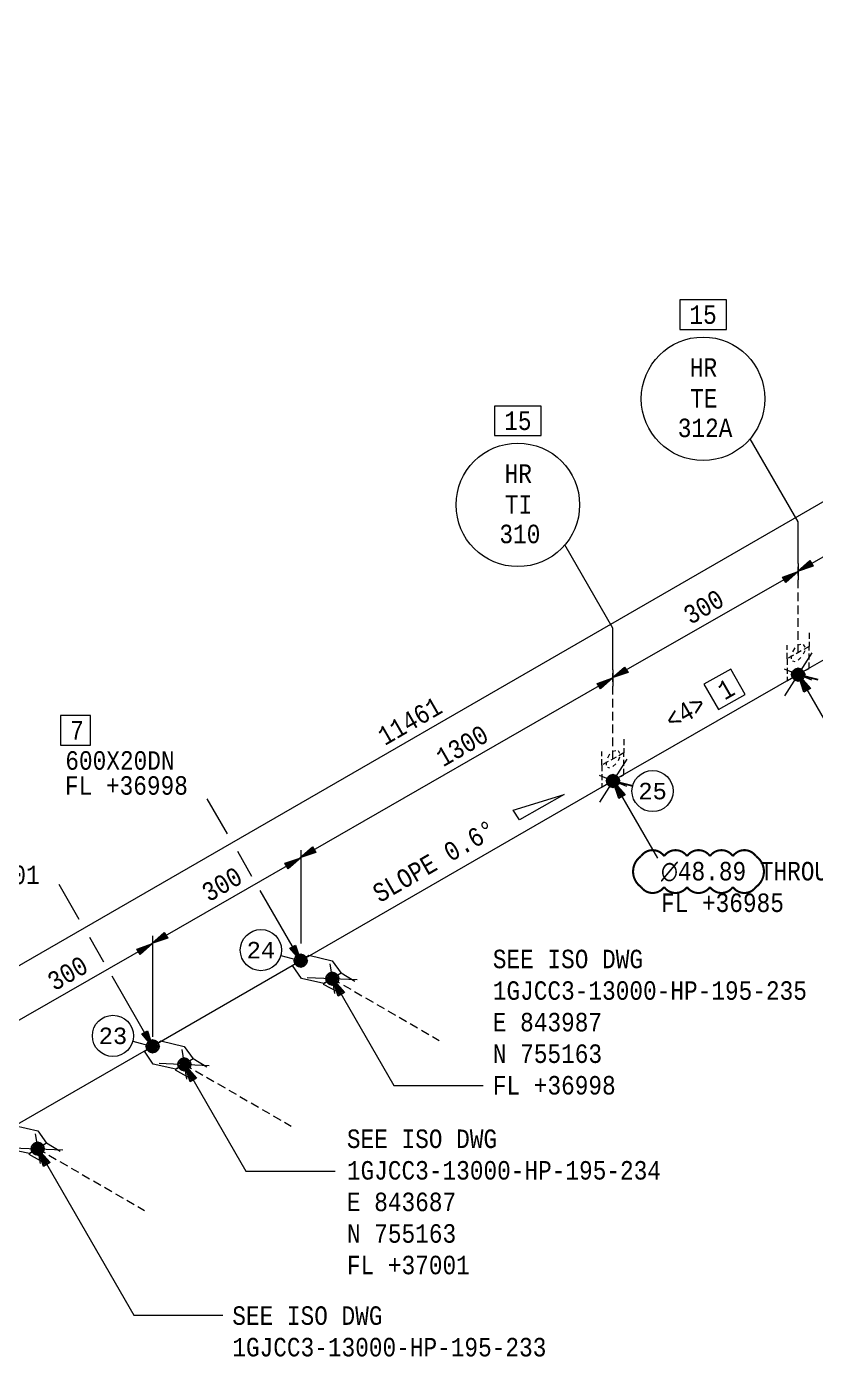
# Model space of a CAD drawing. Extents: x 0 to 841, y 0 to 594.
# Drawn here: x 277.9 to 392.8, y 295 to 490 of the extents above; entities that cross this region are included whole.
import ezdxf
from ezdxf.enums import TextEntityAlignment as Align

# ---------------------------------------------------------------- set-up
doc = ezdxf.new("R2010")
doc.units = 0
doc.header["$LTSCALE"] = 5
doc.header["$MEASUREMENT"] = 0
doc.linetypes.add('HIDDEN', pattern=[0.375, 0.25, -0.125])
for name, color, linetype, lineweight in [('1', 7, 'Continuous', 9), ('3', 7, 'Continuous', 9), ('4', 7, 'Continuous', 9), ('T-TEXT1', 7, 'Continuous', 9)]:
    doc.layers.add(name, color=color, linetype=linetype, lineweight=lineweight)
doc.layers.add('FAB', color=2, linetype='Continuous')
doc.styles.add('TXT', font='monotxt.shx')

msp = doc.modelspace()

# ---------------------------------------------------------------- linework, layer by layer
at = {"layer": '1', "color": 1, "linetype": 'Continuous', "lineweight": 0}
for p, q in [((416.01, 410.41), (390.35, 395.61)), ((390.35, 395.61), (363.35, 380.11)), ((363.35, 380.11), (317.83, 353.9)), ((317.83, 353.9), (296.25, 341.41)), ((296.25, 341.41), (274.89, 329.11))]:
    msp.add_line(p, q, dxfattribs=at)
at = {"layer": '1', "color": 2, "linetype": 'Continuous', "lineweight": 0}
for points in [[(391.2, 393.04), (390.35, 395.61), (392.15, 393.59), (391.2, 393.04)], [(391.29, 393.1), (390.35, 395.61), (392.06, 393.54)], [(391.49, 393.21), (390.35, 395.61), (391.96, 393.48)], [(391.59, 393.27), (390.35, 395.61), (391.77, 393.37)], [(364.2, 377.54), (363.35, 380.11), (365.15, 378.09), (364.2, 377.54)], [(364.29, 377.6), (363.35, 380.11), (365.06, 378.04)], [(364.49, 377.71), (363.35, 380.11), (364.96, 377.98)], [(364.59, 377.77), (363.35, 380.11), (364.77, 377.87)], [(323.28, 348.73), (322.43, 351.3), (324.23, 349.28), (323.28, 348.73)], [(323.38, 348.78), (322.43, 351.3), (324.14, 349.23)], [(323.57, 348.9), (322.43, 351.3), (324.05, 349.17)], [(323.67, 348.95), (322.43, 351.3), (323.85, 349.06)], [(301.7, 336.24), (300.85, 338.81), (302.66, 336.79), (301.7, 336.24)], [(301.8, 336.3), (300.85, 338.81), (302.57, 336.74)], [(302, 336.41), (300.85, 338.81), (302.47, 336.68)], [(302.09, 336.47), (300.85, 338.81), (302.28, 336.57)], [(280.34, 323.94), (279.49, 326.51), (281.29, 324.49), (280.34, 323.94)], [(280.44, 324), (279.49, 326.51), (281.21, 324.44)], [(280.63, 324.11), (279.49, 326.51), (281.11, 324.38)], [(280.73, 324.17), (279.49, 326.51), (280.91, 324.27)]]:
    msp.add_lwpolyline(points, dxfattribs=at)
at = {"layer": '3', "color": 2, "linetype": 'Continuous', "lineweight": 0}
for p, q in [((143.28, 276.32), (552.93, 512.41)), ((390.25, 410.61), (416.01, 425.41)), ((390.35, 411.81), (390.35, 417.88)), ((390.35, 411.81), (390.35, 409.41)), ((363.25, 395.11), (390.35, 410.61)), ((363.35, 396.31), (363.35, 402.38)), ((363.35, 396.31), (363.35, 393.91)), ((317.73, 368.9), (363.35, 395.11)), ((296.15, 356.41), (317.83, 368.9)), ((317.83, 370), (317.83, 356.4)), ((296.25, 357.51), (296.25, 342.81)), ((274.79, 344.11), (296.25, 356.41))]:
    msp.add_line(p, q, dxfattribs=at)
at = {"layer": '3', "color": 2, "linetype": 'HIDDEN', "lineweight": 0}
for p, q in [((390.75, 400.01), (390.35, 399.91)), ((391.35, 399.61), (391.15, 400.01)), ((389.35, 398.41), (389.35, 397.91)), ((389.85, 399.51), (389.55, 398.91)), ((390.35, 397.71), (390.75, 398.11)), ((391.15, 398.61), (391.35, 399.11)), ((389.55, 397.61), (389.85, 397.51)), ((363.75, 384.51), (363.35, 384.41)), ((364.35, 384.11), (364.15, 384.51)), ((362.35, 382.91), (362.35, 382.41)), ((362.85, 384.01), (362.55, 383.41)), ((363.35, 382.21), (363.75, 382.61)), ((364.15, 383.11), (364.35, 383.61)), ((362.55, 382.11), (362.85, 382.01)), ((322.43, 351.3), (338.02, 342.3)), ((300.85, 338.81), (316.44, 329.81)), ((279.49, 326.51), (295.08, 317.51))]:
    msp.add_line(p, q, dxfattribs=at)
at = {"layer": '3', "color": 2, "linetype": 'Continuous', "lineweight": 0}
for points in [[(373.09, 445.9), (379.89, 445.9), (379.89, 450.2), (373.09, 450.2), (373.09, 445.9)], [(346.09, 430.44), (352.89, 430.44), (352.89, 434.74), (346.09, 434.74), (346.09, 430.44)], [(392.55, 411.41), (390.25, 410.61), (392.05, 412.21), (392.55, 411.41)], [(392.45, 411.51), (390.25, 410.61), (392.15, 412.11)], [(392.45, 411.61), (390.25, 410.61), (392.15, 412.01)], [(392.35, 411.71), (390.25, 410.61), (392.25, 411.91)], [(388.05, 409.81), (390.35, 410.61), (388.55, 409.01), (388.05, 409.81)], [(388.15, 409.71), (390.35, 410.61), (388.45, 409.11)], [(388.15, 409.61), (390.35, 410.61), (388.45, 409.21)], [(388.25, 409.51), (390.35, 410.61), (388.35, 409.31)], [(365.55, 395.91), (363.25, 395.11), (365.05, 396.71), (365.55, 395.91)], [(365.45, 396.01), (363.25, 395.11), (365.15, 396.61)], [(365.45, 396.11), (363.25, 395.11), (365.15, 396.51)], [(365.35, 396.21), (363.25, 395.11), (365.25, 396.41)], [(378.72, 390.5), (382.62, 392.7), (380.52, 396.4), (376.62, 394.2), (378.72, 390.5)], [(361.05, 394.31), (363.35, 395.11), (361.55, 393.51), (361.05, 394.31)], [(361.15, 394.21), (363.35, 395.11), (361.45, 393.61)], [(361.15, 394.11), (363.35, 395.11), (361.45, 393.71)], [(361.25, 394.01), (363.35, 395.11), (361.35, 393.81)], [(282.81, 385.32), (287.21, 385.32), (287.21, 389.62), (282.81, 389.62), (282.81, 385.32)], [(315.53, 368.1), (317.83, 368.9), (316.03, 367.3), (315.53, 368.1)], [(315.63, 368), (317.83, 368.9), (315.93, 367.4)], [(315.63, 367.9), (317.83, 368.9), (315.93, 367.5)], [(315.73, 367.8), (317.83, 368.9), (315.83, 367.6)], [(320.03, 369.7), (317.73, 368.9), (319.53, 370.5), (320.03, 369.7)], [(319.93, 369.8), (317.73, 368.9), (319.63, 370.4)], [(319.93, 369.9), (317.73, 368.9), (319.63, 370.3)], [(319.83, 370), (317.73, 368.9), (319.73, 370.2)], [(298.45, 357.21), (296.15, 356.41), (297.95, 358.01), (298.45, 357.21)], [(298.35, 357.31), (296.15, 356.41), (298.05, 357.91)], [(298.35, 357.41), (296.15, 356.41), (298.05, 357.81)], [(298.25, 357.51), (296.15, 356.41), (298.15, 357.71)], [(293.95, 355.61), (296.25, 356.41), (294.45, 354.81), (293.95, 355.61)], [(294.05, 355.51), (296.25, 356.41), (294.35, 354.91)], [(294.05, 355.41), (296.25, 356.41), (294.35, 355.01)], [(294.15, 355.31), (296.25, 356.41), (294.25, 355.11)], [(317.07, 356.18), (317.83, 353.9), (316.24, 355.74), (317.07, 356.18)], [(316.93, 356.15), (317.83, 353.9), (316.37, 355.78)], [(316.88, 356.06), (317.83, 353.9), (316.42, 355.86)], [(316.75, 356.02), (317.83, 353.9), (316.56, 355.9)], [(295.5, 343.7), (296.25, 341.41), (294.66, 343.25), (295.5, 343.7)], [(295.36, 343.66), (296.25, 341.41), (294.8, 343.29)], [(295.31, 343.57), (296.25, 341.41), (294.85, 343.38)], [(295.17, 343.54), (296.25, 341.41), (294.99, 343.41)]]:
    msp.add_lwpolyline(points, dxfattribs=at)
for centre in [(376.49, 435.8), (349.49, 420.34)]:
    msp.add_circle(centre, 9, dxfattribs=at)
at = {"layer": '4', "color": 2, "linetype": 'Continuous', "lineweight": 0}
msp.add_lwpolyline([(356.23, 378.14), (349.73, 374.44), (348.83, 375.84), (356.23, 378.14)], dxfattribs=at)
at = {"layer": 'FAB', "linetype": 'Continuous', "lineweight": 0}
for p, q in [((390.35, 417.85), (383.35, 429.97)), ((363.35, 402.38), (356.35, 414.5))]:
    msp.add_line(p, q, dxfattribs=at)
at = {"layer": 'FAB', "lineweight": 0}
for p, q in [((390.35, 395.61), (396.85, 384.35)), ((363.35, 380.11), (369.85, 368.85)), ((307.14, 372.41), (304.21, 377.49)), ((310.73, 366.2), (308.65, 369.8)), ((285.56, 359.93), (282.63, 365.01)), ((317.83, 353.9), (311.93, 364.12)), ((289.15, 353.71), (287.07, 357.31)), ((314.93, 354.68), (317.83, 353.9)), ((296.25, 341.41), (290.35, 351.64)), ((322.43, 351.3), (331.43, 335.71)), ((293.36, 342.19), (296.25, 341.41)), ((300.85, 338.81), (309.85, 323.22)), ((331.43, 335.71), (344.43, 335.71)), ((279.49, 326.51), (293.49, 302.26)), ((309.85, 323.22), (322.85, 323.22)), ((293.49, 302.26), (306.49, 302.26))]:
    msp.add_line(p, q, dxfattribs=at)
at = {"layer": 'FAB'}
for p, q in [((390.35, 395.61), (393.23, 394.87)), ((363.35, 380.11), (366.23, 379.37))]:
    msp.add_line(p, q, dxfattribs=at)
at = {"layer": 'FAB', "color": 6, "lineweight": 0, "flags": 128}
msp.add_lwpolyline([(384.19, 369.15, 0, 0, 0.520567), (384.19, 369.15, 0, 0, 0.520567), (384.19, 369.15, 0.3, 0.3, 0.520567), (380.84, 369.15, 0.3, 0.3, 0.520567), (377.5, 369.15, 0.3, 0.3, 0.520567), (374.15, 369.15, 0.3, 0.3, 0.520567), (370.81, 369.15, 0.3, 0.3, 0.520567), (367.46, 369.15, 0.3, 0.3, 0.520567), (367.46, 369.15, 0.3, 0.3, 0.520567), (367.46, 364.65, 0.3, 0.3, 0.520567), (367.46, 364.65, 0.3, 0.3, 0.520567), (370.81, 364.65, 0.3, 0.3, 0.520567), (374.15, 364.65, 0.3, 0.3, 0.520567), (377.5, 364.65, 0.3, 0.3, 0.520567), (380.84, 364.65, 0.3, 0.3, 0.520567), (384.19, 364.65, 0.3, 0.3, 0.520567), (384.19, 364.65, 0.3, 0.3, 0.520567), (384.19, 369.15, 0.3, 0.3, 0.520567)], format="xyseb", dxfattribs=at)
at = {"layer": 'FAB', "color": 2, "linetype": 'Continuous', "lineweight": 0}
for centre in [(369.13, 378.63), (312.03, 355.45), (290.46, 342.96)]:
    msp.add_circle(centre, 3, dxfattribs=at)
at = {"layer": 'T-TEXT1', "color": 2, "linetype": 'HIDDEN', "lineweight": 0}
for p, q in [((390.35, 398.81), (390.35, 414.81)), ((363.35, 383.31), (363.35, 399.31))]:
    msp.add_line(p, q, dxfattribs=at)
at = {"layer": 'T-TEXT1', "color": 2, "linetype": 'Continuous', "lineweight": 0}
for p, q in [((392.37, 398.8), (388.37, 392.5)), ((392.37, 394.8), (388.37, 396.4)), ((365.37, 383.3), (361.37, 377)), ((365.37, 379.3), (361.37, 380.9)), ((322.08, 353.45), (322.78, 349.15)), ((318.78, 351.45), (326.08, 351.15)), ((300.5, 340.96), (301.2, 336.66)), ((297.2, 338.96), (304.5, 338.66)), ((279.14, 328.66), (279.84, 324.36)), ((275.84, 326.66), (283.14, 326.36))]:
    msp.add_line(p, q, dxfattribs=at)
at = {"layer": 'T-TEXT1', "color": 2, "linetype": 'HIDDEN', "lineweight": 0, "ltscale": 0.7}
for points in [[(391.95, 401.71), (391.95, 399.71), (388.75, 397.91), (388.75, 399.91)], [(390.35, 395.61), (391.95, 396.51), (391.95, 399.71), (388.75, 397.91), (388.75, 394.71), (390.35, 395.61)], [(364.95, 386.21), (364.95, 384.21), (361.75, 382.41), (361.75, 384.41)], [(363.35, 380.11), (364.95, 381.01), (364.95, 384.21), (361.75, 382.41), (361.75, 379.21), (363.35, 380.11)]]:
    msp.add_lwpolyline(points, dxfattribs=at)
at = {"layer": 'T-TEXT1', "color": 2, "linetype": 'Continuous', "lineweight": 0}
for points in [[(390.35, 396.61), (390.55, 396.51), (390.65, 396.51), (390.85, 396.41), (390.95, 396.31), (391.05, 396.21), (391.15, 396.11), (391.25, 395.91), (391.25, 395.81), (391.35, 395.61), (391.25, 395.41), (391.25, 395.31), (391.15, 395.11), (391.05, 395.01), (390.95, 394.91), (390.85, 394.81), (390.65, 394.71), (390.55, 394.71), (390.35, 394.71), (390.15, 394.71), (390.05, 394.71), (389.85, 394.81), (389.75, 394.91), (389.65, 395.01), (389.55, 395.11), (389.45, 395.31), (389.45, 395.41), (389.45, 395.61), (389.45, 395.81), (389.45, 395.91), (389.55, 396.11), (389.65, 396.21), (389.75, 396.31), (389.85, 396.41), (390.05, 396.51), (390.15, 396.51), (390.35, 396.61), (390.35, 396.61), (390.55, 396.51), (390.35, 394.61), (390.15, 394.71), (390.35, 396.61), (390.55, 396.51), (390.65, 396.51), (390.15, 394.71), (390.05, 394.71), (390.55, 396.51), (390.65, 396.51), (390.85, 396.41), (390.05, 394.71), (389.85, 394.81), (390.65, 396.51), (390.85, 396.41), (390.95, 396.31), (389.85, 394.81), (389.75, 394.91), (390.85, 396.41), (390.95, 396.31), (391.05, 396.21), (389.75, 394.91), (389.65, 395.01), (390.95, 396.31), (391.05, 396.21), (391.15, 396.11), (389.65, 395.01), (389.55, 395.11), (391.05, 396.21), (391.15, 396.11), (391.25, 395.91), (389.55, 395.11), (389.45, 395.31), (391.15, 396.11), (391.25, 395.91), (391.25, 395.81), (389.45, 395.31), (389.45, 395.41), (391.25, 395.91), (391.25, 395.81), (391.35, 395.61), (389.45, 395.41), (389.35, 395.61), (391.25, 395.81), (391.35, 395.61), (391.25, 395.41), (389.35, 395.61), (389.45, 395.81), (391.35, 395.61), (391.25, 395.41), (391.25, 395.31), (389.45, 395.81), (389.45, 395.91), (391.25, 395.41), (391.25, 395.31), (391.15, 395.11), (389.45, 395.91), (389.55, 396.11), (391.25, 395.31)], [(391.25, 395.31), (391.15, 395.11), (391.05, 395.01), (389.55, 396.11), (389.65, 396.21), (391.15, 395.11), (391.05, 395.01), (390.95, 394.91), (389.65, 396.21), (389.75, 396.31), (391.05, 395.01), (390.95, 394.91), (390.85, 394.81), (389.75, 396.31), (389.85, 396.41), (390.95, 394.91), (390.85, 394.81), (390.65, 394.71), (389.85, 396.41), (390.05, 396.51), (390.85, 394.81), (390.65, 394.71), (390.55, 394.71), (390.05, 396.51), (390.15, 396.51), (390.65, 394.71), (390.55, 394.71), (390.35, 394.61), (390.15, 396.51), (390.35, 396.61), (390.55, 394.71)], [(363.35, 381.11), (363.55, 381.01), (363.65, 381.01), (363.85, 380.91), (363.95, 380.81), (364.05, 380.71), (364.15, 380.61), (364.25, 380.41), (364.25, 380.31), (364.35, 380.11), (364.25, 379.91), (364.25, 379.81), (364.15, 379.61), (364.05, 379.51), (363.95, 379.41), (363.85, 379.31), (363.65, 379.21), (363.55, 379.21), (363.35, 379.21), (363.15, 379.21), (363.05, 379.21), (362.85, 379.31), (362.75, 379.41), (362.65, 379.51), (362.55, 379.61), (362.45, 379.81), (362.45, 379.91), (362.45, 380.11), (362.45, 380.31), (362.45, 380.41), (362.55, 380.61), (362.65, 380.71), (362.75, 380.81), (362.85, 380.91), (363.05, 381.01), (363.15, 381.01), (363.35, 381.11), (363.35, 381.11), (363.55, 381.01), (363.35, 379.11), (363.15, 379.21), (363.35, 381.11), (363.55, 381.01), (363.65, 381.01), (363.15, 379.21), (363.05, 379.21), (363.55, 381.01), (363.65, 381.01), (363.85, 380.91), (363.05, 379.21), (362.85, 379.31), (363.65, 381.01), (363.85, 380.91), (363.95, 380.81), (362.85, 379.31), (362.75, 379.41), (363.85, 380.91), (363.95, 380.81), (364.05, 380.71), (362.75, 379.41), (362.65, 379.51), (363.95, 380.81), (364.05, 380.71), (364.15, 380.61), (362.65, 379.51), (362.55, 379.61), (364.05, 380.71), (364.15, 380.61), (364.25, 380.41), (362.55, 379.61), (362.45, 379.81), (364.15, 380.61), (364.25, 380.41), (364.25, 380.31), (362.45, 379.81), (362.45, 379.91), (364.25, 380.41), (364.25, 380.31), (364.35, 380.11), (362.45, 379.91), (362.35, 380.11), (364.25, 380.31), (364.35, 380.11), (364.25, 379.91), (362.35, 380.11), (362.45, 380.31), (364.35, 380.11), (364.25, 379.91), (364.25, 379.81), (362.45, 380.31), (362.45, 380.41), (364.25, 379.91), (364.25, 379.81), (364.15, 379.61), (362.45, 380.41), (362.55, 380.61), (364.25, 379.81)], [(364.25, 379.81), (364.15, 379.61), (364.05, 379.51), (362.55, 380.61), (362.65, 380.71), (364.15, 379.61), (364.05, 379.51), (363.95, 379.41), (362.65, 380.71), (362.75, 380.81), (364.05, 379.51), (363.95, 379.41), (363.85, 379.31), (362.75, 380.81), (362.85, 380.91), (363.95, 379.41), (363.85, 379.31), (363.65, 379.21), (362.85, 380.91), (363.05, 381.01), (363.85, 379.31), (363.65, 379.21), (363.55, 379.21), (363.05, 381.01), (363.15, 381.01), (363.65, 379.21), (363.55, 379.21), (363.35, 379.11), (363.15, 381.01), (363.35, 381.11), (363.55, 379.21)], [(317.83, 353.9), (319.03, 354.7), (322.43, 353.9), (323.73, 352.1), (321.23, 350.6), (317.93, 351.3), (316.63, 353.2), (317.83, 353.9)], [(317.83, 354.9), (318.03, 354.8), (318.13, 354.8), (318.33, 354.7), (318.43, 354.6), (318.53, 354.5), (318.63, 354.4), (318.73, 354.2), (318.73, 354.1), (318.83, 353.9), (318.73, 353.7), (318.73, 353.6), (318.63, 353.4), (318.53, 353.3), (318.43, 353.2), (318.33, 353.1), (318.13, 353), (318.03, 353), (317.83, 353), (317.63, 353), (317.53, 353), (317.33, 353.1), (317.23, 353.2), (317.13, 353.3), (317.03, 353.4), (316.93, 353.6), (316.93, 353.7), (316.93, 353.9), (316.93, 354.1), (316.93, 354.2), (317.03, 354.4), (317.13, 354.5), (317.23, 354.6), (317.33, 354.7), (317.53, 354.8), (317.63, 354.8), (317.83, 354.9), (317.83, 354.9), (318.03, 354.8), (317.83, 352.9), (317.63, 353), (317.83, 354.9), (318.03, 354.8), (318.13, 354.8), (317.63, 353), (317.53, 353), (318.03, 354.8), (318.13, 354.8), (318.33, 354.7), (317.53, 353), (317.33, 353.1), (318.13, 354.8), (318.33, 354.7), (318.43, 354.6), (317.33, 353.1), (317.23, 353.2), (318.33, 354.7), (318.43, 354.6), (318.53, 354.5), (317.23, 353.2), (317.13, 353.3), (318.43, 354.6), (318.53, 354.5), (318.63, 354.4), (317.13, 353.3), (317.03, 353.4), (318.53, 354.5), (318.63, 354.4), (318.73, 354.2), (317.03, 353.4), (316.93, 353.6), (318.63, 354.4), (318.73, 354.2), (318.73, 354.1), (316.93, 353.6), (316.93, 353.7), (318.73, 354.2), (318.73, 354.1), (318.83, 353.9), (316.93, 353.7), (316.83, 353.9), (318.73, 354.1), (318.83, 353.9), (318.73, 353.7), (316.83, 353.9), (316.93, 354.1), (318.83, 353.9), (318.73, 353.7), (318.73, 353.6), (316.93, 354.1), (316.93, 354.2), (318.73, 353.7), (318.73, 353.6), (318.63, 353.4), (316.93, 354.2), (317.03, 354.4), (318.73, 353.6)], [(318.73, 353.6), (318.63, 353.4), (318.53, 353.3), (317.03, 354.4), (317.13, 354.5), (318.63, 353.4), (318.53, 353.3), (318.43, 353.2), (317.13, 354.5), (317.23, 354.6), (318.53, 353.3), (318.43, 353.2), (318.33, 353.1), (317.23, 354.6), (317.33, 354.7), (318.43, 353.2), (318.33, 353.1), (318.13, 353), (317.33, 354.7), (317.53, 354.8), (318.33, 353.1), (318.13, 353), (318.03, 353), (317.53, 354.8), (317.63, 354.8), (318.13, 353), (318.03, 353), (317.83, 352.9), (317.63, 354.8), (317.83, 354.9), (318.03, 353)], [(325.73, 350.9), (323.73, 352.1), (321.13, 350.5), (323.13, 349.4)], [(322.43, 352.3), (322.63, 352.2), (322.73, 352.2), (322.93, 352.1), (323.03, 352), (323.13, 351.9), (323.23, 351.8), (323.33, 351.6), (323.33, 351.5), (323.43, 351.3), (323.33, 351.1), (323.33, 351), (323.23, 350.8), (323.13, 350.7), (323.03, 350.6), (322.93, 350.5), (322.73, 350.4), (322.63, 350.4), (322.43, 350.4), (322.23, 350.4), (322.13, 350.4), (321.93, 350.5), (321.83, 350.6), (321.73, 350.7), (321.63, 350.8), (321.53, 351), (321.53, 351.1), (321.53, 351.3), (321.53, 351.5), (321.53, 351.6), (321.63, 351.8), (321.73, 351.9), (321.83, 352), (321.93, 352.1), (322.13, 352.2), (322.23, 352.2), (322.43, 352.3), (322.43, 352.3), (322.63, 352.2), (322.43, 350.3), (322.23, 350.4), (322.43, 352.3), (322.63, 352.2), (322.73, 352.2), (322.23, 350.4), (322.13, 350.4), (322.63, 352.2), (322.73, 352.2), (322.93, 352.1), (322.13, 350.4), (321.93, 350.5), (322.73, 352.2), (322.93, 352.1), (323.03, 352), (321.93, 350.5), (321.83, 350.6), (322.93, 352.1), (323.03, 352), (323.13, 351.9), (321.83, 350.6), (321.73, 350.7), (323.03, 352), (323.13, 351.9), (323.23, 351.8), (321.73, 350.7), (321.63, 350.8), (323.13, 351.9), (323.23, 351.8), (323.33, 351.6), (321.63, 350.8), (321.53, 351), (323.23, 351.8), (323.33, 351.6), (323.33, 351.5), (321.53, 351), (321.53, 351.1), (323.33, 351.6), (323.33, 351.5), (323.43, 351.3), (321.53, 351.1), (321.43, 351.3), (323.33, 351.5), (323.43, 351.3), (323.33, 351.1), (321.43, 351.3), (321.53, 351.5), (323.43, 351.3), (323.33, 351.1), (323.33, 351), (321.53, 351.5), (321.53, 351.6), (323.33, 351.1), (323.33, 351), (323.23, 350.8), (321.53, 351.6), (321.63, 351.8), (323.33, 351)], [(323.33, 351), (323.23, 350.8), (323.13, 350.7), (321.63, 351.8), (321.73, 351.9), (323.23, 350.8), (323.13, 350.7), (323.03, 350.6), (321.73, 351.9), (321.83, 352), (323.13, 350.7), (323.03, 350.6), (322.93, 350.5), (321.83, 352), (321.93, 352.1), (323.03, 350.6), (322.93, 350.5), (322.73, 350.4), (321.93, 352.1), (322.13, 352.2), (322.93, 350.5), (322.73, 350.4), (322.63, 350.4), (322.13, 352.2), (322.23, 352.2), (322.73, 350.4), (322.63, 350.4), (322.43, 350.3), (322.23, 352.2), (322.43, 352.3), (322.63, 350.4)], [(296.25, 341.41), (297.45, 342.21), (300.85, 341.41), (302.15, 339.61), (299.65, 338.11), (296.35, 338.81), (295.05, 340.71), (296.25, 341.41)], [(296.25, 342.41), (296.45, 342.31), (296.55, 342.31), (296.75, 342.21), (296.85, 342.11), (296.95, 342.01), (297.05, 341.91), (297.15, 341.71), (297.15, 341.61), (297.25, 341.41), (297.15, 341.21), (297.15, 341.11), (297.05, 340.91), (296.95, 340.81), (296.85, 340.71), (296.75, 340.61), (296.55, 340.51), (296.45, 340.51), (296.25, 340.51), (296.05, 340.51), (295.95, 340.51), (295.75, 340.61), (295.65, 340.71), (295.55, 340.81), (295.45, 340.91), (295.35, 341.11), (295.35, 341.21), (295.35, 341.41), (295.35, 341.61), (295.35, 341.71), (295.45, 341.91), (295.55, 342.01), (295.65, 342.11), (295.75, 342.21), (295.95, 342.31), (296.05, 342.31), (296.25, 342.41), (296.25, 342.41), (296.45, 342.31), (296.25, 340.41), (296.05, 340.51), (296.25, 342.41), (296.45, 342.31), (296.55, 342.31), (296.05, 340.51), (295.95, 340.51), (296.45, 342.31), (296.55, 342.31), (296.75, 342.21), (295.95, 340.51), (295.75, 340.61), (296.55, 342.31), (296.75, 342.21), (296.85, 342.11), (295.75, 340.61), (295.65, 340.71), (296.75, 342.21), (296.85, 342.11), (296.95, 342.01), (295.65, 340.71), (295.55, 340.81), (296.85, 342.11), (296.95, 342.01), (297.05, 341.91), (295.55, 340.81), (295.45, 340.91), (296.95, 342.01), (297.05, 341.91), (297.15, 341.71), (295.45, 340.91), (295.35, 341.11), (297.05, 341.91), (297.15, 341.71), (297.15, 341.61), (295.35, 341.11), (295.35, 341.21), (297.15, 341.71), (297.15, 341.61), (297.25, 341.41), (295.35, 341.21), (295.25, 341.41), (297.15, 341.61), (297.25, 341.41), (297.15, 341.21), (295.25, 341.41), (295.35, 341.61), (297.25, 341.41), (297.15, 341.21), (297.15, 341.11), (295.35, 341.61), (295.35, 341.71), (297.15, 341.21), (297.15, 341.11), (297.05, 340.91), (295.35, 341.71), (295.45, 341.91), (297.15, 341.11)], [(297.15, 341.11), (297.05, 340.91), (296.95, 340.81), (295.45, 341.91), (295.55, 342.01), (297.05, 340.91), (296.95, 340.81), (296.85, 340.71), (295.55, 342.01), (295.65, 342.11), (296.95, 340.81), (296.85, 340.71), (296.75, 340.61), (295.65, 342.11), (295.75, 342.21), (296.85, 340.71), (296.75, 340.61), (296.55, 340.51), (295.75, 342.21), (295.95, 342.31), (296.75, 340.61), (296.55, 340.51), (296.45, 340.51), (295.95, 342.31), (296.05, 342.31), (296.55, 340.51), (296.45, 340.51), (296.25, 340.41), (296.05, 342.31), (296.25, 342.41), (296.45, 340.51)], [(304.15, 338.41), (302.15, 339.61), (299.55, 338.01), (301.55, 336.91)], [(300.85, 339.81), (301.05, 339.71), (301.15, 339.71), (301.35, 339.61), (301.45, 339.51), (301.55, 339.41), (301.65, 339.31), (301.75, 339.11), (301.75, 339.01), (301.85, 338.81), (301.75, 338.61), (301.75, 338.51), (301.65, 338.31), (301.55, 338.21), (301.45, 338.11), (301.35, 338.01), (301.15, 337.91), (301.05, 337.91), (300.85, 337.91), (300.65, 337.91), (300.55, 337.91), (300.35, 338.01), (300.25, 338.11), (300.15, 338.21), (300.05, 338.31), (299.95, 338.51), (299.95, 338.61), (299.95, 338.81), (299.95, 339.01), (299.95, 339.11), (300.05, 339.31), (300.15, 339.41), (300.25, 339.51), (300.35, 339.61), (300.55, 339.71), (300.65, 339.71), (300.85, 339.81), (300.85, 339.81), (301.05, 339.71), (300.85, 337.81), (300.65, 337.91), (300.85, 339.81), (301.05, 339.71), (301.15, 339.71), (300.65, 337.91), (300.55, 337.91), (301.05, 339.71), (301.15, 339.71), (301.35, 339.61), (300.55, 337.91), (300.35, 338.01), (301.15, 339.71), (301.35, 339.61), (301.45, 339.51), (300.35, 338.01), (300.25, 338.11), (301.35, 339.61), (301.45, 339.51), (301.55, 339.41), (300.25, 338.11), (300.15, 338.21), (301.45, 339.51), (301.55, 339.41), (301.65, 339.31), (300.15, 338.21), (300.05, 338.31), (301.55, 339.41), (301.65, 339.31), (301.75, 339.11), (300.05, 338.31), (299.95, 338.51), (301.65, 339.31), (301.75, 339.11), (301.75, 339.01), (299.95, 338.51), (299.95, 338.61), (301.75, 339.11), (301.75, 339.01), (301.85, 338.81), (299.95, 338.61), (299.85, 338.81), (301.75, 339.01), (301.85, 338.81), (301.75, 338.61), (299.85, 338.81), (299.95, 339.01), (301.85, 338.81), (301.75, 338.61), (301.75, 338.51), (299.95, 339.01), (299.95, 339.11), (301.75, 338.61), (301.75, 338.51), (301.65, 338.31), (299.95, 339.11), (300.05, 339.31), (301.75, 338.51)], [(301.75, 338.51), (301.65, 338.31), (301.55, 338.21), (300.05, 339.31), (300.15, 339.41), (301.65, 338.31), (301.55, 338.21), (301.45, 338.11), (300.15, 339.41), (300.25, 339.51), (301.55, 338.21), (301.45, 338.11), (301.35, 338.01), (300.25, 339.51), (300.35, 339.61), (301.45, 338.11), (301.35, 338.01), (301.15, 337.91), (300.35, 339.61), (300.55, 339.71), (301.35, 338.01), (301.15, 337.91), (301.05, 337.91), (300.55, 339.71), (300.65, 339.71), (301.15, 337.91), (301.05, 337.91), (300.85, 337.81), (300.65, 339.71), (300.85, 339.81), (301.05, 337.91)], [(274.89, 329.11), (276.09, 329.91), (279.49, 329.11), (280.79, 327.31), (278.29, 325.81), (274.99, 326.51), (273.69, 328.41), (274.89, 329.11)], [(282.79, 326.11), (280.79, 327.31), (278.19, 325.71), (280.19, 324.61)], [(279.49, 327.51), (279.69, 327.41), (279.79, 327.41), (279.99, 327.31), (280.09, 327.21), (280.19, 327.11), (280.29, 327.01), (280.39, 326.81), (280.39, 326.71), (280.49, 326.51), (280.39, 326.31), (280.39, 326.21), (280.29, 326.01), (280.19, 325.91), (280.09, 325.81), (279.99, 325.71), (279.79, 325.61), (279.69, 325.61), (279.49, 325.61), (279.29, 325.61), (279.19, 325.61), (278.99, 325.71), (278.89, 325.81), (278.79, 325.91), (278.69, 326.01), (278.59, 326.21), (278.59, 326.31), (278.59, 326.51), (278.59, 326.71), (278.59, 326.81), (278.69, 327.01), (278.79, 327.11), (278.89, 327.21), (278.99, 327.31), (279.19, 327.41), (279.29, 327.41), (279.49, 327.51), (279.49, 327.51), (279.69, 327.41), (279.49, 325.51), (279.29, 325.61), (279.49, 327.51), (279.69, 327.41), (279.79, 327.41), (279.29, 325.61), (279.19, 325.61), (279.69, 327.41), (279.79, 327.41), (279.99, 327.31), (279.19, 325.61), (278.99, 325.71), (279.79, 327.41), (279.99, 327.31), (280.09, 327.21), (278.99, 325.71), (278.89, 325.81), (279.99, 327.31), (280.09, 327.21), (280.19, 327.11), (278.89, 325.81), (278.79, 325.91), (280.09, 327.21), (280.19, 327.11), (280.29, 327.01), (278.79, 325.91), (278.69, 326.01), (280.19, 327.11), (280.29, 327.01), (280.39, 326.81), (278.69, 326.01), (278.59, 326.21), (280.29, 327.01), (280.39, 326.81), (280.39, 326.71), (278.59, 326.21), (278.59, 326.31), (280.39, 326.81), (280.39, 326.71), (280.49, 326.51), (278.59, 326.31), (278.49, 326.51), (280.39, 326.71), (280.49, 326.51), (280.39, 326.31), (278.49, 326.51), (278.59, 326.71), (280.49, 326.51), (280.39, 326.31), (280.39, 326.21), (278.59, 326.71), (278.59, 326.81), (280.39, 326.31), (280.39, 326.21), (280.29, 326.01), (278.59, 326.81), (278.69, 327.01), (280.39, 326.21)], [(280.39, 326.21), (280.29, 326.01), (280.19, 325.91), (278.69, 327.01), (278.79, 327.11), (280.29, 326.01), (280.19, 325.91), (280.09, 325.81), (278.79, 327.11), (278.89, 327.21), (280.19, 325.91), (280.09, 325.81), (279.99, 325.71), (278.89, 327.21), (278.99, 327.31), (280.09, 325.81), (279.99, 325.71), (279.79, 325.61), (278.99, 327.31), (279.19, 327.41), (279.99, 325.71), (279.79, 325.61), (279.69, 325.61), (279.19, 327.41), (279.29, 327.41), (279.79, 325.61), (279.69, 325.61), (279.49, 325.51), (279.29, 327.41), (279.49, 327.51), (279.69, 325.61)]]:
    msp.add_lwpolyline(points, dxfattribs=at)

# ---------------------------------------------------------------- texts
at = {"layer": '3', "color": 2, "linetype": 'Continuous', "lineweight": 0, "style": 'TXT', "width": 0.851861}
for s, p in [('15', (374.5, 446.72)), ('HR', (374.56, 439.01)), ('TE', (374.6, 434.51)), ('15', (347.5, 431.25)), ('312A', (372.8, 430.21)), ('HR', (347.56, 423.54)), ('TI', (347.6, 419.04)), ('310', (346.8, 414.75)), ('7', (284.22, 386.14)), ('600X20DN', (283.52, 381.74)), ('FL +36998', (283.47, 378.1)), ('FL +37001', (261.86, 365.07)), ('∅48.89 THROUGH HOLE', (370.36, 365.61)), ('FL +36985', (370.36, 361.01)), ('SEE ISO DWG', (345.84, 352.81)), ('1GJCC3-13000-HP-195-235', (345.84, 348.21)), ('E 843987', (345.84, 343.61)), ('N 755163', (345.84, 339.01)), ('FL +36998', (345.84, 334.41)), ('SEE ISO DWG', (324.57, 326.61)), ('1GJCC3-13000-HP-195-234', (324.57, 322.01)), ('E 843687', (324.57, 317.41)), ('N 755163', (324.57, 312.81)), ('FL +37001', (324.57, 308.21)), ('SEE ISO DWG', (307.86, 300.84)), ('1GJCC3-13000-HP-195-233', (307.86, 296.24))]:
    msp.add_text(s, height=2.7, dxfattribs=at).set_placement(p)
for s, p in [('300', (374.66, 402.82)), ('1', (379.63, 391.81)), ('11461', (330.09, 385.19)), ('<4>', (372, 387.51)), ('1300', (338.59, 382.08)), ('SLOPE 0.6%%D', (329.36, 362.29)), ('300', (304.44, 362.4)), ('300', (281.94, 349.42))]:
    msp.add_text(s, height=2.7, rotation=30, dxfattribs=at).set_placement(p)
at = {"layer": 'FAB', "color": 2, "linetype": 'Continuous', "lineweight": 0, "style": 'TXT'}
for s, p in [('25', (369.13, 378.63)), ('24', (312.03, 355.45)), ('23', (290.46, 342.96))]:
    msp.add_text(s, height=2.4, dxfattribs=at).set_placement(p, align=Align.MIDDLE_CENTER)

doc.saveas('drawing.dxf')
